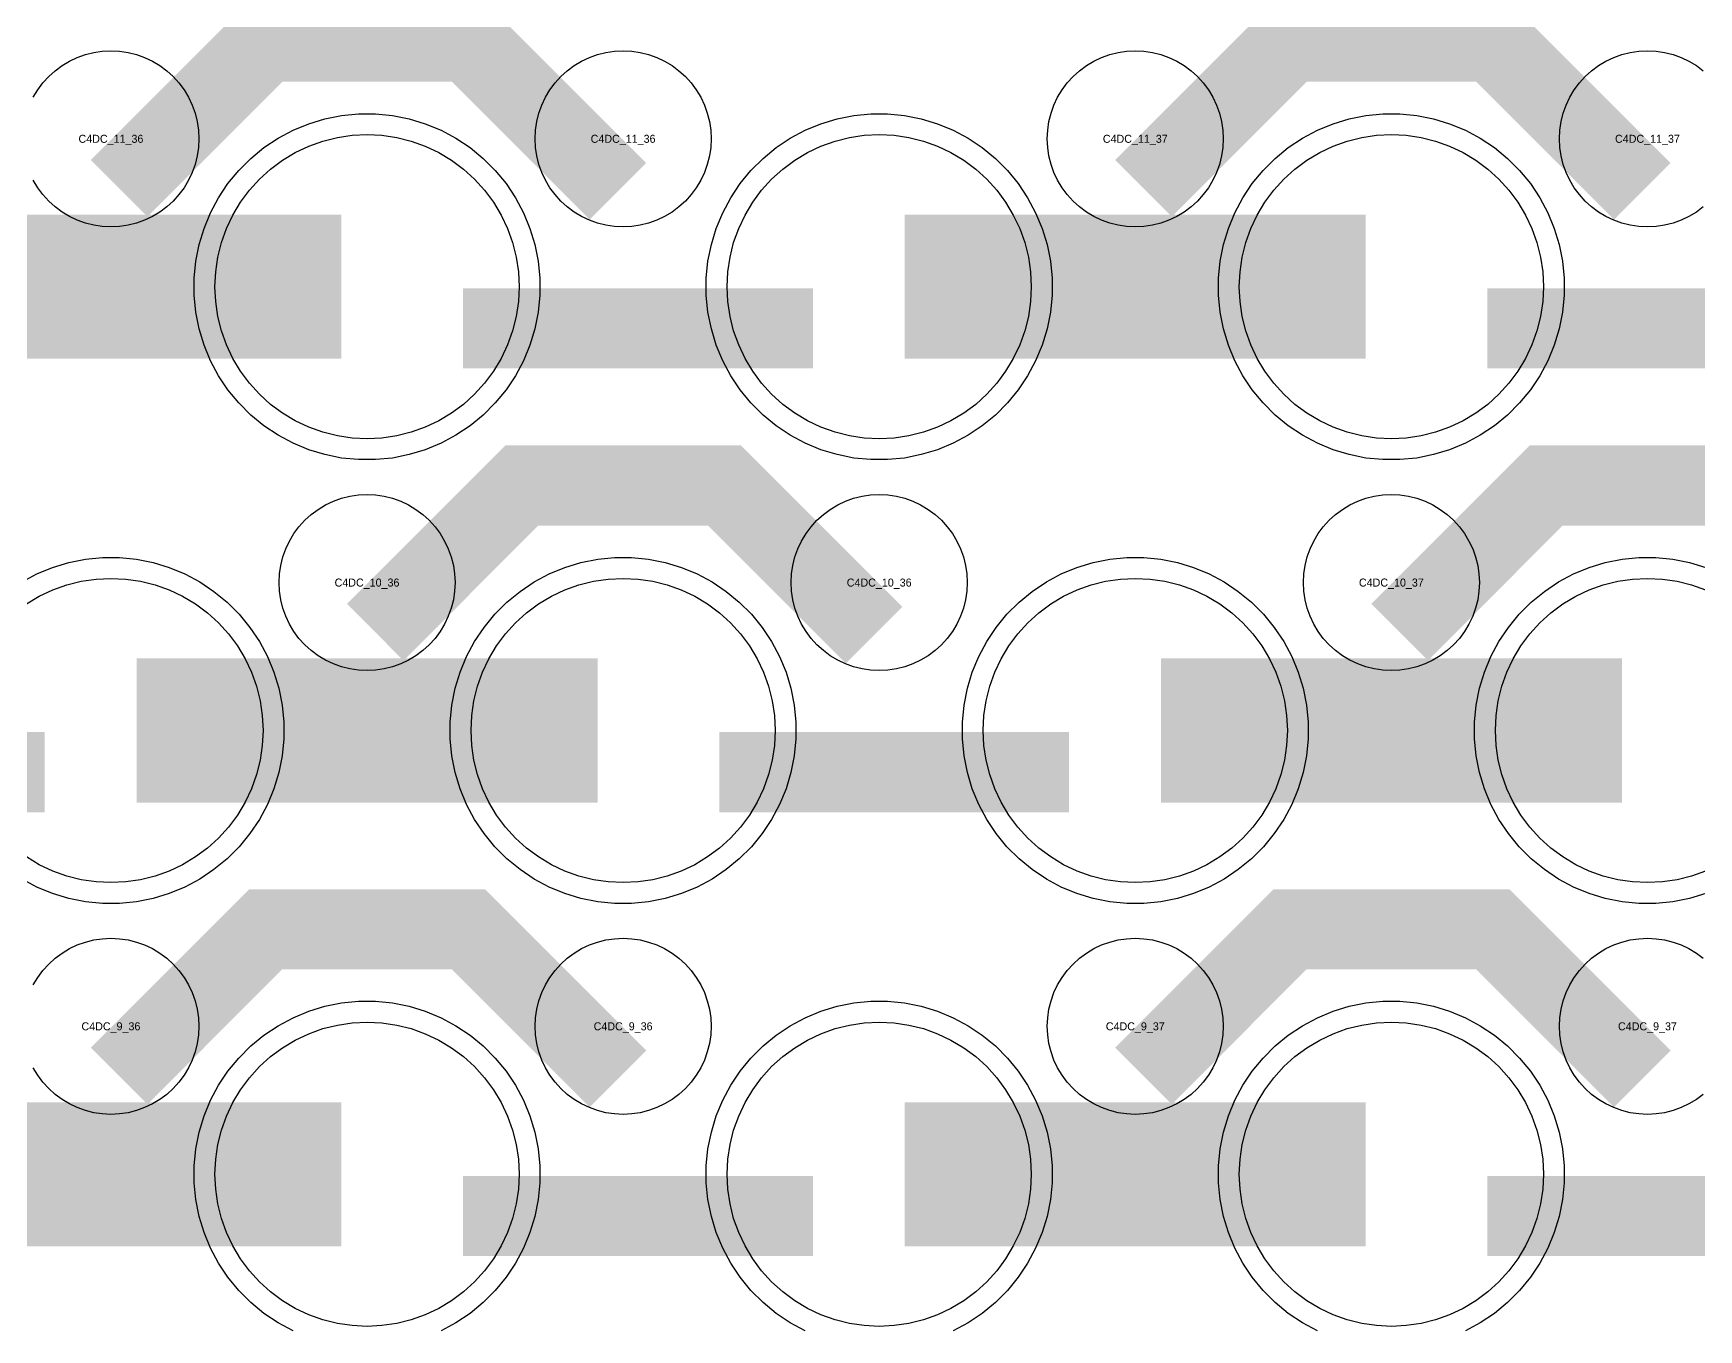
# Model space of a CAD drawing. Extents: x -11880 to 11880, y -14992 to 14992.
# Drawn here: x -504 to 16, y -13641 to -13236 of the extents above; entities that cross this region are included whole.
import ezdxf
from ezdxf.enums import TextEntityAlignment as Align

# ---------------------------------------------------------------- set-up
doc = ezdxf.new("R2010")
doc.units = 0
doc.header["$MEASUREMENT"] = 0
for name, color, linetype in [('GDS_775_DT_237', 138, 'CONTINUOUS'), ('RDL1_FS', 34, 'CONTINUOUS'), ('RDL_BS', 160, 'CONTINUOUS')]:
    doc.layers.add(name, color=color, linetype=linetype)

msp = doc.modelspace()

# ---------------------------------------------------------------- linework, layer by layer
at = {"layer": 'RDL1_FS'}
for points in [[(-400, -13362.869), (-404.657, -13362.64), (-409.268, -13361.956), (-413.791, -13360.824), (-418.181, -13359.252), (-422.395, -13357.26), (-426.395, -13354.862), (-430.14, -13352.084), (-433.594, -13348.954), (-436.724, -13345.5), (-439.502, -13341.755), (-441.9, -13337.755), (-443.892, -13333.541), (-445.464, -13329.151), (-446.596, -13324.628), (-447.28, -13320.017), (-447.509, -13315.36), (-447.28, -13310.703), (-446.596, -13306.092), (-445.464, -13301.569), (-443.892, -13297.179), (-441.9, -13292.965), (-439.502, -13288.965), (-436.724, -13285.22), (-433.594, -13281.766), (-430.14, -13278.636), (-426.395, -13275.858), (-422.395, -13273.46), (-418.181, -13271.468), (-413.791, -13269.896), (-409.268, -13268.764), (-404.657, -13268.08), (-400, -13267.851), (-395.343, -13268.08), (-390.732, -13268.764), (-386.209, -13269.896), (-381.819, -13271.468), (-377.605, -13273.46), (-373.605, -13275.858), (-369.86, -13278.636), (-366.406, -13281.766), (-363.276, -13285.22), (-360.498, -13288.965), (-358.1, -13292.965), (-356.108, -13297.179), (-354.536, -13301.569), (-353.404, -13306.092), (-352.72, -13310.703), (-352.491, -13315.36), (-352.72, -13320.017), (-353.404, -13324.628), (-354.536, -13329.151), (-356.108, -13333.541), (-358.1, -13337.755), (-360.498, -13341.755), (-363.276, -13345.5), (-366.406, -13348.954), (-369.86, -13352.084), (-373.605, -13354.862), (-377.605, -13357.26), (-381.819, -13359.252), (-386.209, -13360.824), (-390.732, -13361.956), (-395.343, -13362.64)], [(-240, -13362.869), (-244.657, -13362.64), (-249.268, -13361.956), (-253.791, -13360.824), (-258.181, -13359.252), (-262.395, -13357.26), (-266.395, -13354.862), (-270.14, -13352.084), (-273.594, -13348.954), (-276.724, -13345.5), (-279.502, -13341.755), (-281.9, -13337.755), (-283.892, -13333.541), (-285.464, -13329.151), (-286.596, -13324.628), (-287.28, -13320.017), (-287.509, -13315.36), (-287.28, -13310.703), (-286.596, -13306.092), (-285.464, -13301.569), (-283.892, -13297.179), (-281.9, -13292.965), (-279.502, -13288.965), (-276.724, -13285.22), (-273.594, -13281.766), (-270.14, -13278.636), (-266.395, -13275.858), (-262.395, -13273.46), (-258.181, -13271.468), (-253.791, -13269.896), (-249.268, -13268.764), (-244.657, -13268.08), (-240, -13267.851), (-235.343, -13268.08), (-230.732, -13268.764), (-226.209, -13269.896), (-221.819, -13271.468), (-217.605, -13273.46), (-213.605, -13275.858), (-209.86, -13278.636), (-206.406, -13281.766), (-203.276, -13285.22), (-200.498, -13288.965), (-198.1, -13292.965), (-196.108, -13297.179), (-194.536, -13301.569), (-193.404, -13306.092), (-192.72, -13310.703), (-192.491, -13315.36), (-192.72, -13320.017), (-193.404, -13324.628), (-194.536, -13329.151), (-196.108, -13333.541), (-198.1, -13337.755), (-200.498, -13341.755), (-203.276, -13345.5), (-206.406, -13348.954), (-209.86, -13352.084), (-213.605, -13354.862), (-217.605, -13357.26), (-221.819, -13359.252), (-226.209, -13360.824), (-230.732, -13361.956), (-235.343, -13362.64)], [(-80, -13362.869), (-84.657, -13362.64), (-89.268, -13361.956), (-93.791, -13360.824), (-98.181, -13359.252), (-102.395, -13357.26), (-106.395, -13354.862), (-110.14, -13352.084), (-113.594, -13348.954), (-116.724, -13345.5), (-119.502, -13341.755), (-121.9, -13337.755), (-123.892, -13333.541), (-125.464, -13329.151), (-126.596, -13324.628), (-127.28, -13320.017), (-127.509, -13315.36), (-127.28, -13310.703), (-126.596, -13306.092), (-125.464, -13301.569), (-123.892, -13297.179), (-121.9, -13292.965), (-119.502, -13288.965), (-116.724, -13285.22), (-113.594, -13281.766), (-110.14, -13278.636), (-106.395, -13275.858), (-102.395, -13273.46), (-98.181, -13271.468), (-93.791, -13269.896), (-89.268, -13268.764), (-84.657, -13268.08), (-80, -13267.851), (-75.343, -13268.08), (-70.732, -13268.764), (-66.209, -13269.896), (-61.819, -13271.468), (-57.605, -13273.46), (-53.605, -13275.858), (-49.86, -13278.636), (-46.406, -13281.766), (-43.276, -13285.22), (-40.498, -13288.965), (-38.1, -13292.965), (-36.108, -13297.179), (-34.536, -13301.569), (-33.404, -13306.092), (-32.72, -13310.703), (-32.491, -13315.36), (-32.72, -13320.017), (-33.404, -13324.628), (-34.536, -13329.151), (-36.108, -13333.541), (-38.1, -13337.755), (-40.498, -13341.755), (-43.276, -13345.5), (-46.406, -13348.954), (-49.86, -13352.084), (-53.605, -13354.862), (-57.605, -13357.26), (-61.819, -13359.252), (-66.209, -13360.824), (-70.732, -13361.956), (-75.343, -13362.64)], [(-320, -13501.434), (-324.657, -13501.205), (-329.268, -13500.521), (-333.791, -13499.389), (-338.181, -13497.817), (-342.395, -13495.825), (-346.395, -13493.427), (-350.14, -13490.649), (-353.594, -13487.519), (-356.724, -13484.065), (-359.502, -13480.32), (-361.9, -13476.32), (-363.892, -13472.106), (-365.464, -13467.716), (-366.596, -13463.193), (-367.28, -13458.582), (-367.509, -13453.925), (-367.28, -13449.268), (-366.596, -13444.657), (-365.464, -13440.134), (-363.892, -13435.744), (-361.9, -13431.53), (-359.502, -13427.53), (-356.724, -13423.785), (-353.594, -13420.331), (-350.14, -13417.201), (-346.395, -13414.423), (-342.395, -13412.025), (-338.181, -13410.033), (-333.791, -13408.461), (-329.268, -13407.329), (-324.657, -13406.645), (-320, -13406.416), (-315.343, -13406.645), (-310.732, -13407.329), (-306.209, -13408.461), (-301.819, -13410.033), (-297.605, -13412.025), (-293.605, -13414.423), (-289.86, -13417.201), (-286.406, -13420.331), (-283.276, -13423.785), (-280.498, -13427.53), (-278.1, -13431.53), (-276.108, -13435.744), (-274.536, -13440.134), (-273.404, -13444.657), (-272.72, -13449.268), (-272.491, -13453.925), (-272.72, -13458.582), (-273.404, -13463.193), (-274.536, -13467.716), (-276.108, -13472.106), (-278.1, -13476.32), (-280.498, -13480.32), (-283.276, -13484.065), (-286.406, -13487.519), (-289.86, -13490.649), (-293.605, -13493.427), (-297.605, -13495.825), (-301.819, -13497.817), (-306.209, -13499.389), (-310.732, -13500.521), (-315.343, -13501.205)], [(-160, -13501.434), (-164.657, -13501.205), (-169.268, -13500.521), (-173.791, -13499.389), (-178.181, -13497.817), (-182.395, -13495.825), (-186.395, -13493.427), (-190.14, -13490.649), (-193.594, -13487.519), (-196.724, -13484.065), (-199.502, -13480.32), (-201.9, -13476.32), (-203.892, -13472.106), (-205.464, -13467.716), (-206.596, -13463.193), (-207.28, -13458.582), (-207.509, -13453.925), (-207.28, -13449.268), (-206.596, -13444.657), (-205.464, -13440.134), (-203.892, -13435.744), (-201.9, -13431.53), (-199.502, -13427.53), (-196.724, -13423.785), (-193.594, -13420.331), (-190.14, -13417.201), (-186.395, -13414.423), (-182.395, -13412.025), (-178.181, -13410.033), (-173.791, -13408.461), (-169.268, -13407.329), (-164.657, -13406.645), (-160, -13406.416), (-155.343, -13406.645), (-150.732, -13407.329), (-146.209, -13408.461), (-141.819, -13410.033), (-137.605, -13412.025), (-133.605, -13414.423), (-129.86, -13417.201), (-126.406, -13420.331), (-123.276, -13423.785), (-120.498, -13427.53), (-118.1, -13431.53), (-116.108, -13435.744), (-114.536, -13440.134), (-113.404, -13444.657), (-112.72, -13449.268), (-112.491, -13453.925), (-112.72, -13458.582), (-113.404, -13463.193), (-114.536, -13467.716), (-116.108, -13472.106), (-118.1, -13476.32), (-120.498, -13480.32), (-123.276, -13484.065), (-126.406, -13487.519), (-129.86, -13490.649), (-133.605, -13493.427), (-137.605, -13495.825), (-141.819, -13497.817), (-146.209, -13499.389), (-150.732, -13500.521), (-155.343, -13501.205)]]:
    msp.add_lwpolyline(points, close=True, dxfattribs=at)
for points in [[(-551.998, -13315.36, 45, 45, 0), (-479.998, -13315.36, 45, 45, 0)], [(-479.998, -13315.36, 45, 45, 0), (-407.998, -13315.36, 45, 45, 0)], [(-231.998, -13315.36, 45, 45, 0), (-159.998, -13315.36, 45, 45, 0)], [(-159.998, -13315.36, 45, 45, 0), (-87.998, -13315.36, 45, 45, 0)], [(-471.998, -13453.925, 45, 45, 0), (-399.998, -13453.925, 45, 45, 0)], [(-399.998, -13453.925, 45, 45, 0), (-327.998, -13453.925, 45, 45, 0)], [(-151.998, -13453.925, 45, 45, 0), (-79.998, -13453.925, 45, 45, 0)], [(-79.998, -13453.925, 45, 45, 0), (-7.998, -13453.925, 45, 45, 0)]]:
    msp.add_lwpolyline(points, format="xyseb", dxfattribs=at)
for points in [[(-506.395, -13414.423), (-502.395, -13412.025), (-498.181, -13410.033), (-493.791, -13408.461), (-489.268, -13407.329), (-484.657, -13406.645), (-480, -13406.416), (-475.343, -13406.645), (-470.732, -13407.329), (-466.209, -13408.461), (-461.819, -13410.033), (-457.605, -13412.025), (-453.605, -13414.423), (-449.86, -13417.201), (-446.406, -13420.331), (-443.276, -13423.785), (-440.498, -13427.53), (-438.1, -13431.53), (-436.108, -13435.744), (-434.536, -13440.134), (-433.404, -13444.657), (-432.72, -13449.268), (-432.491, -13453.925), (-432.72, -13458.582), (-433.404, -13463.193), (-434.536, -13467.716), (-436.108, -13472.106), (-438.1, -13476.32), (-440.498, -13480.32), (-443.276, -13484.065), (-446.406, -13487.519), (-449.86, -13490.649), (-453.605, -13493.427), (-457.605, -13495.825), (-461.819, -13497.817), (-466.209, -13499.389), (-470.732, -13500.521), (-475.343, -13501.205), (-480, -13501.434), (-484.657, -13501.205), (-489.268, -13500.521), (-493.791, -13499.389), (-498.181, -13497.817), (-502.395, -13495.825), (-506.395, -13493.427)], [(18.181, -13497.817), (13.791, -13499.389), (9.268, -13500.521), (4.657, -13501.205), (0, -13501.434), (-4.657, -13501.205), (-9.268, -13500.521), (-13.791, -13499.389), (-18.181, -13497.817), (-22.395, -13495.825), (-26.395, -13493.427), (-30.14, -13490.649), (-33.594, -13487.519), (-36.724, -13484.065), (-39.502, -13480.32), (-41.9, -13476.32), (-43.892, -13472.106), (-45.464, -13467.716), (-46.596, -13463.193), (-47.28, -13458.582), (-47.509, -13453.925), (-47.28, -13449.268), (-46.596, -13444.657), (-45.464, -13440.134), (-43.892, -13435.744), (-41.9, -13431.53), (-39.502, -13427.53), (-36.724, -13423.785), (-33.594, -13420.331), (-30.14, -13417.201), (-26.395, -13414.423), (-22.395, -13412.025), (-18.181, -13410.033), (-13.791, -13408.461), (-9.268, -13407.329), (-4.657, -13406.645), (0, -13406.416), (4.657, -13406.645), (9.268, -13407.329), (13.791, -13408.461), (18.181, -13410.033)]]:
    msp.add_lwpolyline(points, dxfattribs=at)
at = {"layer": 'RDL1_FS', "color": 241, "true_color": 0xf7abae}
for points in [[(-400, -13639.994), (-404.657, -13639.765), (-409.268, -13639.081), (-413.791, -13637.949), (-418.181, -13636.377), (-422.395, -13634.385), (-426.395, -13631.987), (-430.14, -13629.209), (-433.594, -13626.079), (-436.724, -13622.625), (-439.502, -13618.88), (-441.9, -13614.88), (-443.892, -13610.666), (-445.464, -13606.276), (-446.596, -13601.753), (-447.28, -13597.142), (-447.509, -13592.485), (-447.28, -13587.828), (-446.596, -13583.217), (-445.464, -13578.694), (-443.892, -13574.304), (-441.9, -13570.09), (-439.502, -13566.09), (-436.724, -13562.345), (-433.594, -13558.891), (-430.14, -13555.761), (-426.395, -13552.983), (-422.395, -13550.585), (-418.181, -13548.593), (-413.791, -13547.021), (-409.268, -13545.889), (-404.657, -13545.205), (-400, -13544.976), (-395.343, -13545.205), (-390.732, -13545.889), (-386.209, -13547.021), (-381.819, -13548.593), (-377.605, -13550.585), (-373.605, -13552.983), (-369.86, -13555.761), (-366.406, -13558.891), (-363.276, -13562.345), (-360.498, -13566.09), (-358.1, -13570.09), (-356.108, -13574.304), (-354.536, -13578.694), (-353.404, -13583.217), (-352.72, -13587.828), (-352.491, -13592.485), (-352.72, -13597.142), (-353.404, -13601.753), (-354.536, -13606.276), (-356.108, -13610.666), (-358.1, -13614.88), (-360.498, -13618.88), (-363.276, -13622.625), (-366.406, -13626.079), (-369.86, -13629.209), (-373.605, -13631.987), (-377.605, -13634.385), (-381.819, -13636.377), (-386.209, -13637.949), (-390.732, -13639.081), (-395.343, -13639.765)], [(-240, -13639.994), (-244.657, -13639.765), (-249.268, -13639.081), (-253.791, -13637.949), (-258.181, -13636.377), (-262.395, -13634.385), (-266.395, -13631.987), (-270.14, -13629.209), (-273.594, -13626.079), (-276.724, -13622.625), (-279.502, -13618.88), (-281.9, -13614.88), (-283.892, -13610.666), (-285.464, -13606.276), (-286.596, -13601.753), (-287.28, -13597.142), (-287.509, -13592.485), (-287.28, -13587.828), (-286.596, -13583.217), (-285.464, -13578.694), (-283.892, -13574.304), (-281.9, -13570.09), (-279.502, -13566.09), (-276.724, -13562.345), (-273.594, -13558.891), (-270.14, -13555.761), (-266.395, -13552.983), (-262.395, -13550.585), (-258.181, -13548.593), (-253.791, -13547.021), (-249.268, -13545.889), (-244.657, -13545.205), (-240, -13544.976), (-235.343, -13545.205), (-230.732, -13545.889), (-226.209, -13547.021), (-221.819, -13548.593), (-217.605, -13550.585), (-213.605, -13552.983), (-209.86, -13555.761), (-206.406, -13558.891), (-203.276, -13562.345), (-200.498, -13566.09), (-198.1, -13570.09), (-196.108, -13574.304), (-194.536, -13578.694), (-193.404, -13583.217), (-192.72, -13587.828), (-192.491, -13592.485), (-192.72, -13597.142), (-193.404, -13601.753), (-194.536, -13606.276), (-196.108, -13610.666), (-198.1, -13614.88), (-200.498, -13618.88), (-203.276, -13622.625), (-206.406, -13626.079), (-209.86, -13629.209), (-213.605, -13631.987), (-217.605, -13634.385), (-221.819, -13636.377), (-226.209, -13637.949), (-230.732, -13639.081), (-235.343, -13639.765)], [(-80, -13639.994), (-84.657, -13639.765), (-89.268, -13639.081), (-93.791, -13637.949), (-98.181, -13636.377), (-102.395, -13634.385), (-106.395, -13631.987), (-110.14, -13629.209), (-113.594, -13626.079), (-116.724, -13622.625), (-119.502, -13618.88), (-121.9, -13614.88), (-123.892, -13610.666), (-125.464, -13606.276), (-126.596, -13601.753), (-127.28, -13597.142), (-127.509, -13592.485), (-127.28, -13587.828), (-126.596, -13583.217), (-125.464, -13578.694), (-123.892, -13574.304), (-121.9, -13570.09), (-119.502, -13566.09), (-116.724, -13562.345), (-113.594, -13558.891), (-110.14, -13555.761), (-106.395, -13552.983), (-102.395, -13550.585), (-98.181, -13548.593), (-93.791, -13547.021), (-89.268, -13545.889), (-84.657, -13545.205), (-80, -13544.976), (-75.343, -13545.205), (-70.732, -13545.889), (-66.209, -13547.021), (-61.819, -13548.593), (-57.605, -13550.585), (-53.605, -13552.983), (-49.86, -13555.761), (-46.406, -13558.891), (-43.276, -13562.345), (-40.498, -13566.09), (-38.1, -13570.09), (-36.108, -13574.304), (-34.536, -13578.694), (-33.404, -13583.217), (-32.72, -13587.828), (-32.491, -13592.485), (-32.72, -13597.142), (-33.404, -13601.753), (-34.536, -13606.276), (-36.108, -13610.666), (-38.1, -13614.88), (-40.498, -13618.88), (-43.276, -13622.625), (-46.406, -13626.079), (-49.86, -13629.209), (-53.605, -13631.987), (-57.605, -13634.385), (-61.819, -13636.377), (-66.209, -13637.949), (-70.732, -13639.081), (-75.343, -13639.765)]]:
    msp.add_lwpolyline(points, close=True, dxfattribs=at)
for points in [[(-551.998, -13592.485, 45, 45, 0), (-479.998, -13592.485, 45, 45, 0)], [(-479.998, -13592.485, 45, 45, 0), (-407.998, -13592.485, 45, 45, 0)], [(-231.998, -13592.485, 45, 45, 0), (-159.998, -13592.485, 45, 45, 0)], [(-159.998, -13592.485, 45, 45, 0), (-87.998, -13592.485, 45, 45, 0)]]:
    msp.add_lwpolyline(points, format="xyseb", dxfattribs=at)
at = {"layer": 'RDL_BS'}
for points in [[(-477.438, -13284.674, 25, 25, 0), (-431.623, -13238.859, 25, 25, 0), (-398.07, -13238.859, 25, 25, 0)], [(-321.599, -13285.573, 25, 25, 0), (-368.313, -13238.859, 25, 25, 0), (-398.071, -13238.859, 25, 25, 0)], [(-157.438, -13284.674, 25, 25, 0), (-111.623, -13238.859, 25, 25, 0), (-78.07, -13238.859, 25, 25, 0)], [(-1.599, -13285.573, 25, 25, 0), (-48.313, -13238.859, 25, 25, 0), (-78.071, -13238.859, 25, 25, 0)], [(-369.984, -13328.373, 25, 25, 0), (-260.719, -13328.373, 25, 25, 0)], [(-49.984, -13328.373, 25, 25, 0), (59.281, -13328.373, 25, 25, 0)], [(-397.438, -13423.239, 25, 25, 0), (-351.623, -13377.424, 25, 25, 0), (-318.07, -13377.424, 25, 25, 0)], [(-241.599, -13424.138, 25, 25, 0), (-288.313, -13377.424, 25, 25, 0), (-318.071, -13377.424, 25, 25, 0)], [(-77.438, -13423.239, 25, 25, 0), (-31.623, -13377.424, 25, 25, 0), (1.93, -13377.424, 25, 25, 0)], [(78.401, -13424.138, 25, 25, 0), (31.687, -13377.424, 25, 25, 0), (1.929, -13377.424, 25, 25, 0)], [(-609.984, -13466.938, 25, 25, 0), (-500.719, -13466.938, 25, 25, 0)], [(-289.984, -13466.938, 25, 25, 0), (-180.719, -13466.938, 25, 25, 0)], [(-477.438, -13561.799, 25, 25, 0), (-431.623, -13515.984, 25, 25, 0), (-398.07, -13515.984, 25, 25, 0)], [(-321.599, -13562.698, 25, 25, 0), (-368.313, -13515.984, 25, 25, 0), (-398.071, -13515.984, 25, 25, 0)], [(-157.438, -13561.799, 25, 25, 0), (-111.623, -13515.984, 25, 25, 0), (-78.07, -13515.984, 25, 25, 0)], [(-1.599, -13562.698, 25, 25, 0), (-48.313, -13515.984, 25, 25, 0), (-78.071, -13515.984, 25, 25, 0)]]:
    msp.add_lwpolyline(points, format="xyseb", dxfattribs=at)
for points in [[(-504.25, -13256.216), (-502.857, -13253.892), (-501.254, -13251.729), (-499.442, -13249.73), (-497.443, -13247.918), (-495.28, -13246.315), (-492.956, -13244.922), (-490.519, -13243.77), (-487.984, -13242.863), (-485.365, -13242.206), (-482.693, -13241.81), (-480, -13241.678), (-477.307, -13241.81), (-474.635, -13242.206), (-472.016, -13242.863), (-469.481, -13243.77), (-467.044, -13244.922), (-464.72, -13246.315), (-462.557, -13247.918), (-460.558, -13249.73), (-458.746, -13251.729), (-457.143, -13253.892), (-455.75, -13256.216), (-454.598, -13258.653), (-453.691, -13261.188), (-453.034, -13263.807), (-452.638, -13266.479), (-452.506, -13269.172), (-452.638, -13271.865), (-453.034, -13274.537), (-453.691, -13277.156), (-454.598, -13279.691), (-455.75, -13282.128), (-457.143, -13284.452), (-458.746, -13286.615), (-460.558, -13288.614), (-462.557, -13290.426), (-464.72, -13292.029), (-467.044, -13293.422), (-469.481, -13294.574), (-472.016, -13295.481), (-474.635, -13296.138), (-477.307, -13296.534), (-480, -13296.666), (-482.693, -13296.534), (-485.365, -13296.138), (-487.984, -13295.481), (-490.519, -13294.574), (-492.956, -13293.422), (-495.28, -13292.029), (-497.443, -13290.426), (-499.442, -13288.614), (-501.254, -13286.615), (-502.857, -13284.452), (-504.25, -13282.128)], [(17.443, -13290.426), (15.28, -13292.029), (12.956, -13293.422), (10.519, -13294.574), (7.984, -13295.481), (5.365, -13296.138), (2.693, -13296.534), (0, -13296.666), (-2.693, -13296.534), (-5.365, -13296.138), (-7.984, -13295.481), (-10.519, -13294.574), (-12.956, -13293.422), (-15.28, -13292.029), (-17.443, -13290.426), (-19.442, -13288.614), (-21.254, -13286.615), (-22.857, -13284.452), (-24.25, -13282.128), (-25.402, -13279.691), (-26.309, -13277.156), (-26.966, -13274.537), (-27.362, -13271.865), (-27.494, -13269.172), (-27.362, -13266.479), (-26.966, -13263.807), (-26.309, -13261.188), (-25.402, -13258.653), (-24.25, -13256.216), (-22.857, -13253.892), (-21.254, -13251.729), (-19.442, -13249.73), (-17.443, -13247.918), (-15.28, -13246.315), (-12.956, -13244.922), (-10.519, -13243.77), (-7.984, -13242.863), (-5.365, -13242.206), (-2.693, -13241.81), (0, -13241.678), (2.693, -13241.81), (5.365, -13242.206), (7.984, -13242.863), (10.519, -13243.77), (12.956, -13244.922), (15.28, -13246.315), (17.443, -13247.918)], [(-507.777, -13407.542), (-503.115, -13405.05), (-498.205, -13403.019), (-493.165, -13401.488), (-487.938, -13400.442), (-482.644, -13399.925), (-477.356, -13399.925), (-472.062, -13400.442), (-466.835, -13401.488), (-461.795, -13403.019), (-456.885, -13405.05), (-452.223, -13407.542), (-447.809, -13410.489), (-443.708, -13413.851), (-439.926, -13417.633), (-436.564, -13421.734), (-433.617, -13426.148), (-431.125, -13430.81), (-429.094, -13435.72), (-427.563, -13440.76), (-426.517, -13445.987), (-426, -13451.281), (-426, -13456.569), (-426.517, -13461.863), (-427.563, -13467.09), (-429.094, -13472.13), (-431.125, -13477.04), (-433.617, -13481.702), (-436.564, -13486.116), (-439.926, -13490.217), (-443.708, -13493.999), (-447.809, -13497.361), (-452.223, -13500.308), (-456.885, -13502.8), (-461.795, -13504.831), (-466.835, -13506.362), (-472.062, -13507.408), (-477.356, -13507.925), (-482.644, -13507.925), (-487.938, -13507.408), (-493.165, -13506.362), (-498.205, -13504.831), (-503.115, -13502.8), (-507.777, -13500.308)], [(18.205, -13504.831), (13.165, -13506.362), (7.938, -13507.408), (2.644, -13507.925), (-2.644, -13507.925), (-7.938, -13507.408), (-13.165, -13506.362), (-18.205, -13504.831), (-23.115, -13502.8), (-27.777, -13500.308), (-32.191, -13497.361), (-36.292, -13493.999), (-40.074, -13490.217), (-43.436, -13486.116), (-46.383, -13481.702), (-48.875, -13477.04), (-50.906, -13472.13), (-52.437, -13467.09), (-53.483, -13461.863), (-54, -13456.569), (-54, -13451.281), (-53.483, -13445.987), (-52.437, -13440.76), (-50.906, -13435.72), (-48.875, -13430.81), (-46.383, -13426.148), (-43.436, -13421.734), (-40.074, -13417.633), (-36.292, -13413.851), (-32.191, -13410.489), (-27.777, -13407.542), (-23.115, -13405.05), (-18.205, -13403.019), (-13.165, -13401.488), (-7.938, -13400.442), (-2.644, -13399.925), (2.644, -13399.925), (7.938, -13400.442), (13.165, -13401.488), (18.205, -13403.019)], [(-504.25, -13533.341), (-502.857, -13531.017), (-501.254, -13528.854), (-499.442, -13526.855), (-497.443, -13525.043), (-495.28, -13523.44), (-492.956, -13522.047), (-490.519, -13520.895), (-487.984, -13519.988), (-485.365, -13519.331), (-482.693, -13518.935), (-480, -13518.803), (-477.307, -13518.935), (-474.635, -13519.331), (-472.016, -13519.988), (-469.481, -13520.895), (-467.044, -13522.047), (-464.72, -13523.44), (-462.557, -13525.043), (-460.558, -13526.855), (-458.746, -13528.854), (-457.143, -13531.017), (-455.75, -13533.341), (-454.598, -13535.778), (-453.691, -13538.313), (-453.034, -13540.932), (-452.638, -13543.604), (-452.506, -13546.297), (-452.638, -13548.99), (-453.034, -13551.662), (-453.691, -13554.281), (-454.598, -13556.816), (-455.75, -13559.253), (-457.143, -13561.577), (-458.746, -13563.74), (-460.558, -13565.739), (-462.557, -13567.551), (-464.72, -13569.154), (-467.044, -13570.547), (-469.481, -13571.699), (-472.016, -13572.606), (-474.635, -13573.263), (-477.307, -13573.659), (-480, -13573.791), (-482.693, -13573.659), (-485.365, -13573.263), (-487.984, -13572.606), (-490.519, -13571.699), (-492.956, -13570.547), (-495.28, -13569.154), (-497.443, -13567.551), (-499.442, -13565.739), (-501.254, -13563.74), (-502.857, -13561.577), (-504.25, -13559.253)], [(17.443, -13567.551), (15.28, -13569.154), (12.956, -13570.547), (10.519, -13571.699), (7.984, -13572.606), (5.365, -13573.263), (2.693, -13573.659), (0, -13573.791), (-2.693, -13573.659), (-5.365, -13573.263), (-7.984, -13572.606), (-10.519, -13571.699), (-12.956, -13570.547), (-15.28, -13569.154), (-17.443, -13567.551), (-19.442, -13565.739), (-21.254, -13563.74), (-22.857, -13561.577), (-24.25, -13559.253), (-25.402, -13556.816), (-26.309, -13554.281), (-26.966, -13551.662), (-27.362, -13548.99), (-27.494, -13546.297), (-27.362, -13543.604), (-26.966, -13540.932), (-26.309, -13538.313), (-25.402, -13535.778), (-24.25, -13533.341), (-22.857, -13531.017), (-21.254, -13528.854), (-19.442, -13526.855), (-17.443, -13525.043), (-15.28, -13523.44), (-12.956, -13522.047), (-10.519, -13520.895), (-7.984, -13519.988), (-5.365, -13519.331), (-2.693, -13518.935), (0, -13518.803), (2.693, -13518.935), (5.365, -13519.331), (7.984, -13519.988), (10.519, -13520.895), (12.956, -13522.047), (15.28, -13523.44), (17.443, -13525.043)]]:
    msp.add_lwpolyline(points, dxfattribs=at)
for points in [[(-320, -13296.666), (-322.693, -13296.534), (-325.365, -13296.138), (-327.984, -13295.481), (-330.519, -13294.574), (-332.956, -13293.422), (-335.28, -13292.029), (-337.443, -13290.426), (-339.442, -13288.614), (-341.254, -13286.615), (-342.857, -13284.452), (-344.25, -13282.128), (-345.402, -13279.691), (-346.309, -13277.156), (-346.966, -13274.537), (-347.362, -13271.865), (-347.494, -13269.172), (-347.362, -13266.479), (-346.966, -13263.807), (-346.309, -13261.188), (-345.402, -13258.653), (-344.25, -13256.216), (-342.857, -13253.892), (-341.254, -13251.729), (-339.442, -13249.73), (-337.443, -13247.918), (-335.28, -13246.315), (-332.956, -13244.922), (-330.519, -13243.77), (-327.984, -13242.863), (-325.365, -13242.206), (-322.693, -13241.81), (-320, -13241.678), (-317.307, -13241.81), (-314.635, -13242.206), (-312.016, -13242.863), (-309.481, -13243.77), (-307.044, -13244.922), (-304.72, -13246.315), (-302.557, -13247.918), (-300.558, -13249.73), (-298.746, -13251.729), (-297.143, -13253.892), (-295.75, -13256.216), (-294.598, -13258.653), (-293.691, -13261.188), (-293.034, -13263.807), (-292.638, -13266.479), (-292.506, -13269.172), (-292.638, -13271.865), (-293.034, -13274.537), (-293.691, -13277.156), (-294.598, -13279.691), (-295.75, -13282.128), (-297.143, -13284.452), (-298.746, -13286.615), (-300.558, -13288.614), (-302.557, -13290.426), (-304.72, -13292.029), (-307.044, -13293.422), (-309.481, -13294.574), (-312.016, -13295.481), (-314.635, -13296.138), (-317.307, -13296.534)], [(-160, -13296.666), (-162.693, -13296.534), (-165.365, -13296.138), (-167.984, -13295.481), (-170.519, -13294.574), (-172.956, -13293.422), (-175.28, -13292.029), (-177.443, -13290.426), (-179.442, -13288.614), (-181.254, -13286.615), (-182.857, -13284.452), (-184.25, -13282.128), (-185.402, -13279.691), (-186.309, -13277.156), (-186.966, -13274.537), (-187.362, -13271.865), (-187.494, -13269.172), (-187.362, -13266.479), (-186.966, -13263.807), (-186.309, -13261.188), (-185.402, -13258.653), (-184.25, -13256.216), (-182.857, -13253.892), (-181.254, -13251.729), (-179.442, -13249.73), (-177.443, -13247.918), (-175.28, -13246.315), (-172.956, -13244.922), (-170.519, -13243.77), (-167.984, -13242.863), (-165.365, -13242.206), (-162.693, -13241.81), (-160, -13241.678), (-157.307, -13241.81), (-154.635, -13242.206), (-152.016, -13242.863), (-149.481, -13243.77), (-147.044, -13244.922), (-144.72, -13246.315), (-142.557, -13247.918), (-140.558, -13249.73), (-138.746, -13251.729), (-137.143, -13253.892), (-135.75, -13256.216), (-134.598, -13258.653), (-133.691, -13261.188), (-133.034, -13263.807), (-132.638, -13266.479), (-132.506, -13269.172), (-132.638, -13271.865), (-133.034, -13274.537), (-133.691, -13277.156), (-134.598, -13279.691), (-135.75, -13282.128), (-137.143, -13284.452), (-138.746, -13286.615), (-140.558, -13288.614), (-142.557, -13290.426), (-144.72, -13292.029), (-147.044, -13293.422), (-149.481, -13294.574), (-152.016, -13295.481), (-154.635, -13296.138), (-157.307, -13296.534)], [(-402.644, -13369.36), (-407.938, -13368.843), (-413.165, -13367.797), (-418.205, -13366.266), (-423.115, -13364.235), (-427.777, -13361.743), (-432.191, -13358.796), (-436.292, -13355.434), (-440.074, -13351.652), (-443.436, -13347.551), (-446.383, -13343.137), (-448.875, -13338.475), (-450.906, -13333.565), (-452.437, -13328.525), (-453.483, -13323.298), (-454, -13318.004), (-454, -13312.716), (-453.483, -13307.422), (-452.437, -13302.195), (-450.906, -13297.155), (-448.875, -13292.245), (-446.383, -13287.583), (-443.436, -13283.169), (-440.074, -13279.068), (-436.292, -13275.286), (-432.191, -13271.924), (-427.777, -13268.977), (-423.115, -13266.485), (-418.205, -13264.454), (-413.165, -13262.923), (-407.938, -13261.877), (-402.644, -13261.36), (-397.356, -13261.36), (-392.062, -13261.877), (-386.835, -13262.923), (-381.795, -13264.454), (-376.885, -13266.485), (-372.223, -13268.977), (-367.809, -13271.924), (-363.708, -13275.286), (-359.926, -13279.068), (-356.564, -13283.169), (-353.617, -13287.583), (-351.125, -13292.245), (-349.094, -13297.155), (-347.563, -13302.195), (-346.517, -13307.422), (-346, -13312.716), (-346, -13318.004), (-346.517, -13323.298), (-347.563, -13328.525), (-349.094, -13333.565), (-351.125, -13338.475), (-353.617, -13343.137), (-356.564, -13347.551), (-359.926, -13351.652), (-363.708, -13355.434), (-367.809, -13358.796), (-372.223, -13361.743), (-376.885, -13364.235), (-381.795, -13366.266), (-386.835, -13367.797), (-392.062, -13368.843), (-397.356, -13369.36)], [(-242.644, -13369.36), (-247.938, -13368.843), (-253.165, -13367.797), (-258.205, -13366.266), (-263.115, -13364.235), (-267.777, -13361.743), (-272.191, -13358.796), (-276.292, -13355.434), (-280.074, -13351.652), (-283.436, -13347.551), (-286.383, -13343.137), (-288.875, -13338.475), (-290.906, -13333.565), (-292.437, -13328.525), (-293.483, -13323.298), (-294, -13318.004), (-294, -13312.716), (-293.483, -13307.422), (-292.437, -13302.195), (-290.906, -13297.155), (-288.875, -13292.245), (-286.383, -13287.583), (-283.436, -13283.169), (-280.074, -13279.068), (-276.292, -13275.286), (-272.191, -13271.924), (-267.777, -13268.977), (-263.115, -13266.485), (-258.205, -13264.454), (-253.165, -13262.923), (-247.938, -13261.877), (-242.644, -13261.36), (-237.356, -13261.36), (-232.062, -13261.877), (-226.835, -13262.923), (-221.795, -13264.454), (-216.885, -13266.485), (-212.223, -13268.977), (-207.809, -13271.924), (-203.708, -13275.286), (-199.926, -13279.068), (-196.564, -13283.169), (-193.617, -13287.583), (-191.125, -13292.245), (-189.094, -13297.155), (-187.563, -13302.195), (-186.517, -13307.422), (-186, -13312.716), (-186, -13318.004), (-186.517, -13323.298), (-187.563, -13328.525), (-189.094, -13333.565), (-191.125, -13338.475), (-193.617, -13343.137), (-196.564, -13347.551), (-199.926, -13351.652), (-203.708, -13355.434), (-207.809, -13358.796), (-212.223, -13361.743), (-216.885, -13364.235), (-221.795, -13366.266), (-226.835, -13367.797), (-232.062, -13368.843), (-237.356, -13369.36)], [(-82.644, -13369.36), (-87.938, -13368.843), (-93.165, -13367.797), (-98.205, -13366.266), (-103.115, -13364.235), (-107.777, -13361.743), (-112.191, -13358.796), (-116.292, -13355.434), (-120.074, -13351.652), (-123.436, -13347.551), (-126.383, -13343.137), (-128.875, -13338.475), (-130.906, -13333.565), (-132.437, -13328.525), (-133.483, -13323.298), (-134, -13318.004), (-134, -13312.716), (-133.483, -13307.422), (-132.437, -13302.195), (-130.906, -13297.155), (-128.875, -13292.245), (-126.383, -13287.583), (-123.436, -13283.169), (-120.074, -13279.068), (-116.292, -13275.286), (-112.191, -13271.924), (-107.777, -13268.977), (-103.115, -13266.485), (-98.205, -13264.454), (-93.165, -13262.923), (-87.938, -13261.877), (-82.644, -13261.36), (-77.356, -13261.36), (-72.062, -13261.877), (-66.835, -13262.923), (-61.795, -13264.454), (-56.885, -13266.485), (-52.223, -13268.977), (-47.809, -13271.924), (-43.708, -13275.286), (-39.926, -13279.068), (-36.564, -13283.169), (-33.617, -13287.583), (-31.125, -13292.245), (-29.094, -13297.155), (-27.563, -13302.195), (-26.517, -13307.422), (-26, -13312.716), (-26, -13318.004), (-26.517, -13323.298), (-27.563, -13328.525), (-29.094, -13333.565), (-31.125, -13338.475), (-33.617, -13343.137), (-36.564, -13347.551), (-39.926, -13351.652), (-43.708, -13355.434), (-47.809, -13358.796), (-52.223, -13361.743), (-56.885, -13364.235), (-61.795, -13366.266), (-66.835, -13367.797), (-72.062, -13368.843), (-77.356, -13369.36)], [(-400, -13435.231), (-402.693, -13435.099), (-405.365, -13434.703), (-407.984, -13434.046), (-410.519, -13433.139), (-412.956, -13431.987), (-415.28, -13430.594), (-417.443, -13428.991), (-419.442, -13427.179), (-421.254, -13425.18), (-422.857, -13423.017), (-424.25, -13420.693), (-425.402, -13418.256), (-426.309, -13415.721), (-426.966, -13413.102), (-427.362, -13410.43), (-427.494, -13407.737), (-427.362, -13405.044), (-426.966, -13402.372), (-426.309, -13399.753), (-425.402, -13397.218), (-424.25, -13394.781), (-422.857, -13392.457), (-421.254, -13390.294), (-419.442, -13388.295), (-417.443, -13386.483), (-415.28, -13384.88), (-412.956, -13383.487), (-410.519, -13382.335), (-407.984, -13381.428), (-405.365, -13380.771), (-402.693, -13380.375), (-400, -13380.243), (-397.307, -13380.375), (-394.635, -13380.771), (-392.016, -13381.428), (-389.481, -13382.335), (-387.044, -13383.487), (-384.72, -13384.88), (-382.557, -13386.483), (-380.558, -13388.295), (-378.746, -13390.294), (-377.143, -13392.457), (-375.75, -13394.781), (-374.598, -13397.218), (-373.691, -13399.753), (-373.034, -13402.372), (-372.638, -13405.044), (-372.506, -13407.737), (-372.638, -13410.43), (-373.034, -13413.102), (-373.691, -13415.721), (-374.598, -13418.256), (-375.75, -13420.693), (-377.143, -13423.017), (-378.746, -13425.18), (-380.558, -13427.179), (-382.557, -13428.991), (-384.72, -13430.594), (-387.044, -13431.987), (-389.481, -13433.139), (-392.016, -13434.046), (-394.635, -13434.703), (-397.307, -13435.099)], [(-240, -13435.231), (-242.693, -13435.099), (-245.365, -13434.703), (-247.984, -13434.046), (-250.519, -13433.139), (-252.956, -13431.987), (-255.28, -13430.594), (-257.443, -13428.991), (-259.442, -13427.179), (-261.254, -13425.18), (-262.857, -13423.017), (-264.25, -13420.693), (-265.402, -13418.256), (-266.309, -13415.721), (-266.966, -13413.102), (-267.362, -13410.43), (-267.494, -13407.737), (-267.362, -13405.044), (-266.966, -13402.372), (-266.309, -13399.753), (-265.402, -13397.218), (-264.25, -13394.781), (-262.857, -13392.457), (-261.254, -13390.294), (-259.442, -13388.295), (-257.443, -13386.483), (-255.28, -13384.88), (-252.956, -13383.487), (-250.519, -13382.335), (-247.984, -13381.428), (-245.365, -13380.771), (-242.693, -13380.375), (-240, -13380.243), (-237.307, -13380.375), (-234.635, -13380.771), (-232.016, -13381.428), (-229.481, -13382.335), (-227.044, -13383.487), (-224.72, -13384.88), (-222.557, -13386.483), (-220.558, -13388.295), (-218.746, -13390.294), (-217.143, -13392.457), (-215.75, -13394.781), (-214.598, -13397.218), (-213.691, -13399.753), (-213.034, -13402.372), (-212.638, -13405.044), (-212.506, -13407.737), (-212.638, -13410.43), (-213.034, -13413.102), (-213.691, -13415.721), (-214.598, -13418.256), (-215.75, -13420.693), (-217.143, -13423.017), (-218.746, -13425.18), (-220.558, -13427.179), (-222.557, -13428.991), (-224.72, -13430.594), (-227.044, -13431.987), (-229.481, -13433.139), (-232.016, -13434.046), (-234.635, -13434.703), (-237.307, -13435.099)], [(-80, -13435.231), (-82.693, -13435.099), (-85.365, -13434.703), (-87.984, -13434.046), (-90.519, -13433.139), (-92.956, -13431.987), (-95.28, -13430.594), (-97.443, -13428.991), (-99.442, -13427.179), (-101.254, -13425.18), (-102.857, -13423.017), (-104.25, -13420.693), (-105.402, -13418.256), (-106.309, -13415.721), (-106.966, -13413.102), (-107.362, -13410.43), (-107.494, -13407.737), (-107.362, -13405.044), (-106.966, -13402.372), (-106.309, -13399.753), (-105.402, -13397.218), (-104.25, -13394.781), (-102.857, -13392.457), (-101.254, -13390.294), (-99.442, -13388.295), (-97.443, -13386.483), (-95.28, -13384.88), (-92.956, -13383.487), (-90.519, -13382.335), (-87.984, -13381.428), (-85.365, -13380.771), (-82.693, -13380.375), (-80, -13380.243), (-77.307, -13380.375), (-74.635, -13380.771), (-72.016, -13381.428), (-69.481, -13382.335), (-67.044, -13383.487), (-64.72, -13384.88), (-62.557, -13386.483), (-60.558, -13388.295), (-58.746, -13390.294), (-57.143, -13392.457), (-55.75, -13394.781), (-54.598, -13397.218), (-53.691, -13399.753), (-53.034, -13402.372), (-52.638, -13405.044), (-52.506, -13407.737), (-52.638, -13410.43), (-53.034, -13413.102), (-53.691, -13415.721), (-54.598, -13418.256), (-55.75, -13420.693), (-57.143, -13423.017), (-58.746, -13425.18), (-60.558, -13427.179), (-62.557, -13428.991), (-64.72, -13430.594), (-67.044, -13431.987), (-69.481, -13433.139), (-72.016, -13434.046), (-74.635, -13434.703), (-77.307, -13435.099)], [(-322.644, -13507.925), (-327.938, -13507.408), (-333.165, -13506.362), (-338.205, -13504.831), (-343.115, -13502.8), (-347.777, -13500.308), (-352.191, -13497.361), (-356.292, -13493.999), (-360.074, -13490.217), (-363.436, -13486.116), (-366.383, -13481.702), (-368.875, -13477.04), (-370.906, -13472.13), (-372.437, -13467.09), (-373.483, -13461.863), (-374, -13456.569), (-374, -13451.281), (-373.483, -13445.987), (-372.437, -13440.76), (-370.906, -13435.72), (-368.875, -13430.81), (-366.383, -13426.148), (-363.436, -13421.734), (-360.074, -13417.633), (-356.292, -13413.851), (-352.191, -13410.489), (-347.777, -13407.542), (-343.115, -13405.05), (-338.205, -13403.019), (-333.165, -13401.488), (-327.938, -13400.442), (-322.644, -13399.925), (-317.356, -13399.925), (-312.062, -13400.442), (-306.835, -13401.488), (-301.795, -13403.019), (-296.885, -13405.05), (-292.223, -13407.542), (-287.809, -13410.489), (-283.708, -13413.851), (-279.926, -13417.633), (-276.564, -13421.734), (-273.617, -13426.148), (-271.125, -13430.81), (-269.094, -13435.72), (-267.563, -13440.76), (-266.517, -13445.987), (-266, -13451.281), (-266, -13456.569), (-266.517, -13461.863), (-267.563, -13467.09), (-269.094, -13472.13), (-271.125, -13477.04), (-273.617, -13481.702), (-276.564, -13486.116), (-279.926, -13490.217), (-283.708, -13493.999), (-287.809, -13497.361), (-292.223, -13500.308), (-296.885, -13502.8), (-301.795, -13504.831), (-306.835, -13506.362), (-312.062, -13507.408), (-317.356, -13507.925)], [(-162.644, -13507.925), (-167.938, -13507.408), (-173.165, -13506.362), (-178.205, -13504.831), (-183.115, -13502.8), (-187.777, -13500.308), (-192.191, -13497.361), (-196.292, -13493.999), (-200.074, -13490.217), (-203.436, -13486.116), (-206.383, -13481.702), (-208.875, -13477.04), (-210.906, -13472.13), (-212.437, -13467.09), (-213.483, -13461.863), (-214, -13456.569), (-214, -13451.281), (-213.483, -13445.987), (-212.437, -13440.76), (-210.906, -13435.72), (-208.875, -13430.81), (-206.383, -13426.148), (-203.436, -13421.734), (-200.074, -13417.633), (-196.292, -13413.851), (-192.191, -13410.489), (-187.777, -13407.542), (-183.115, -13405.05), (-178.205, -13403.019), (-173.165, -13401.488), (-167.938, -13400.442), (-162.644, -13399.925), (-157.356, -13399.925), (-152.062, -13400.442), (-146.835, -13401.488), (-141.795, -13403.019), (-136.885, -13405.05), (-132.223, -13407.542), (-127.809, -13410.489), (-123.708, -13413.851), (-119.926, -13417.633), (-116.564, -13421.734), (-113.617, -13426.148), (-111.125, -13430.81), (-109.094, -13435.72), (-107.563, -13440.76), (-106.517, -13445.987), (-106, -13451.281), (-106, -13456.569), (-106.517, -13461.863), (-107.563, -13467.09), (-109.094, -13472.13), (-111.125, -13477.04), (-113.617, -13481.702), (-116.564, -13486.116), (-119.926, -13490.217), (-123.708, -13493.999), (-127.809, -13497.361), (-132.223, -13500.308), (-136.885, -13502.8), (-141.795, -13504.831), (-146.835, -13506.362), (-152.062, -13507.408), (-157.356, -13507.925)], [(-320, -13573.791), (-322.693, -13573.659), (-325.365, -13573.263), (-327.984, -13572.606), (-330.519, -13571.699), (-332.956, -13570.547), (-335.28, -13569.154), (-337.443, -13567.551), (-339.442, -13565.739), (-341.254, -13563.74), (-342.857, -13561.577), (-344.25, -13559.253), (-345.402, -13556.816), (-346.309, -13554.281), (-346.966, -13551.662), (-347.362, -13548.99), (-347.494, -13546.297), (-347.362, -13543.604), (-346.966, -13540.932), (-346.309, -13538.313), (-345.402, -13535.778), (-344.25, -13533.341), (-342.857, -13531.017), (-341.254, -13528.854), (-339.442, -13526.855), (-337.443, -13525.043), (-335.28, -13523.44), (-332.956, -13522.047), (-330.519, -13520.895), (-327.984, -13519.988), (-325.365, -13519.331), (-322.693, -13518.935), (-320, -13518.803), (-317.307, -13518.935), (-314.635, -13519.331), (-312.016, -13519.988), (-309.481, -13520.895), (-307.044, -13522.047), (-304.72, -13523.44), (-302.557, -13525.043), (-300.558, -13526.855), (-298.746, -13528.854), (-297.143, -13531.017), (-295.75, -13533.341), (-294.598, -13535.778), (-293.691, -13538.313), (-293.034, -13540.932), (-292.638, -13543.604), (-292.506, -13546.297), (-292.638, -13548.99), (-293.034, -13551.662), (-293.691, -13554.281), (-294.598, -13556.816), (-295.75, -13559.253), (-297.143, -13561.577), (-298.746, -13563.74), (-300.558, -13565.739), (-302.557, -13567.551), (-304.72, -13569.154), (-307.044, -13570.547), (-309.481, -13571.699), (-312.016, -13572.606), (-314.635, -13573.263), (-317.307, -13573.659)], [(-160, -13573.791), (-162.693, -13573.659), (-165.365, -13573.263), (-167.984, -13572.606), (-170.519, -13571.699), (-172.956, -13570.547), (-175.28, -13569.154), (-177.443, -13567.551), (-179.442, -13565.739), (-181.254, -13563.74), (-182.857, -13561.577), (-184.25, -13559.253), (-185.402, -13556.816), (-186.309, -13554.281), (-186.966, -13551.662), (-187.362, -13548.99), (-187.494, -13546.297), (-187.362, -13543.604), (-186.966, -13540.932), (-186.309, -13538.313), (-185.402, -13535.778), (-184.25, -13533.341), (-182.857, -13531.017), (-181.254, -13528.854), (-179.442, -13526.855), (-177.443, -13525.043), (-175.28, -13523.44), (-172.956, -13522.047), (-170.519, -13520.895), (-167.984, -13519.988), (-165.365, -13519.331), (-162.693, -13518.935), (-160, -13518.803), (-157.307, -13518.935), (-154.635, -13519.331), (-152.016, -13519.988), (-149.481, -13520.895), (-147.044, -13522.047), (-144.72, -13523.44), (-142.557, -13525.043), (-140.558, -13526.855), (-138.746, -13528.854), (-137.143, -13531.017), (-135.75, -13533.341), (-134.598, -13535.778), (-133.691, -13538.313), (-133.034, -13540.932), (-132.638, -13543.604), (-132.506, -13546.297), (-132.638, -13548.99), (-133.034, -13551.662), (-133.691, -13554.281), (-134.598, -13556.816), (-135.75, -13559.253), (-137.143, -13561.577), (-138.746, -13563.74), (-140.558, -13565.739), (-142.557, -13567.551), (-144.72, -13569.154), (-147.044, -13570.547), (-149.481, -13571.699), (-152.016, -13572.606), (-154.635, -13573.263), (-157.307, -13573.659)]]:
    msp.add_lwpolyline(points, close=True, dxfattribs=at)
at = {"layer": 'RDL_BS', "color": 241, "true_color": 0xf7abae}
for points in [[(-423.115, -13641.36), (-427.777, -13638.868), (-432.191, -13635.921), (-436.292, -13632.559), (-440.074, -13628.777), (-443.436, -13624.676), (-446.383, -13620.262), (-448.875, -13615.6), (-450.906, -13610.69), (-452.437, -13605.65), (-453.483, -13600.423), (-454, -13595.129), (-454, -13589.841), (-453.483, -13584.547), (-452.437, -13579.32), (-450.906, -13574.28), (-448.875, -13569.37), (-446.383, -13564.708), (-443.436, -13560.294), (-440.074, -13556.193), (-436.292, -13552.411), (-432.191, -13549.049), (-427.777, -13546.102), (-423.115, -13543.61), (-418.205, -13541.579), (-413.165, -13540.048), (-407.938, -13539.002), (-402.644, -13538.485), (-397.356, -13538.485), (-392.062, -13539.002), (-386.835, -13540.048), (-381.795, -13541.579), (-376.885, -13543.61), (-372.223, -13546.102), (-367.809, -13549.049), (-363.708, -13552.411), (-359.926, -13556.193), (-356.564, -13560.294), (-353.617, -13564.708), (-351.125, -13569.37), (-349.094, -13574.28), (-347.563, -13579.32), (-346.517, -13584.547), (-346, -13589.841), (-346, -13595.129), (-346.517, -13600.423), (-347.563, -13605.65), (-349.094, -13610.69), (-351.125, -13615.6), (-353.617, -13620.262), (-356.564, -13624.676), (-359.926, -13628.777), (-363.708, -13632.559), (-367.809, -13635.921), (-372.223, -13638.868), (-376.885, -13641.36)], [(-263.115, -13641.36), (-267.777, -13638.868), (-272.191, -13635.921), (-276.292, -13632.559), (-280.074, -13628.777), (-283.436, -13624.676), (-286.383, -13620.262), (-288.875, -13615.6), (-290.906, -13610.69), (-292.437, -13605.65), (-293.483, -13600.423), (-294, -13595.129), (-294, -13589.841), (-293.483, -13584.547), (-292.437, -13579.32), (-290.906, -13574.28), (-288.875, -13569.37), (-286.383, -13564.708), (-283.436, -13560.294), (-280.074, -13556.193), (-276.292, -13552.411), (-272.191, -13549.049), (-267.777, -13546.102), (-263.115, -13543.61), (-258.205, -13541.579), (-253.165, -13540.048), (-247.938, -13539.002), (-242.644, -13538.485), (-237.356, -13538.485), (-232.062, -13539.002), (-226.835, -13540.048), (-221.795, -13541.579), (-216.885, -13543.61), (-212.223, -13546.102), (-207.809, -13549.049), (-203.708, -13552.411), (-199.926, -13556.193), (-196.564, -13560.294), (-193.617, -13564.708), (-191.125, -13569.37), (-189.094, -13574.28), (-187.563, -13579.32), (-186.517, -13584.547), (-186, -13589.841), (-186, -13595.129), (-186.517, -13600.423), (-187.563, -13605.65), (-189.094, -13610.69), (-191.125, -13615.6), (-193.617, -13620.262), (-196.564, -13624.676), (-199.926, -13628.777), (-203.708, -13632.559), (-207.809, -13635.921), (-212.223, -13638.868), (-216.885, -13641.36)], [(-103.115, -13641.36), (-107.777, -13638.868), (-112.191, -13635.921), (-116.292, -13632.559), (-120.074, -13628.777), (-123.436, -13624.676), (-126.383, -13620.262), (-128.875, -13615.6), (-130.906, -13610.69), (-132.437, -13605.65), (-133.483, -13600.423), (-134, -13595.129), (-134, -13589.841), (-133.483, -13584.547), (-132.437, -13579.32), (-130.906, -13574.28), (-128.875, -13569.37), (-126.383, -13564.708), (-123.436, -13560.294), (-120.074, -13556.193), (-116.292, -13552.411), (-112.191, -13549.049), (-107.777, -13546.102), (-103.115, -13543.61), (-98.205, -13541.579), (-93.165, -13540.048), (-87.938, -13539.002), (-82.644, -13538.485), (-77.356, -13538.485), (-72.062, -13539.002), (-66.835, -13540.048), (-61.795, -13541.579), (-56.885, -13543.61), (-52.223, -13546.102), (-47.809, -13549.049), (-43.708, -13552.411), (-39.926, -13556.193), (-36.564, -13560.294), (-33.617, -13564.708), (-31.125, -13569.37), (-29.094, -13574.28), (-27.563, -13579.32), (-26.517, -13584.547), (-26, -13589.841), (-26, -13595.129), (-26.517, -13600.423), (-27.563, -13605.65), (-29.094, -13610.69), (-31.125, -13615.6), (-33.617, -13620.262), (-36.564, -13624.676), (-39.926, -13628.777), (-43.708, -13632.559), (-47.809, -13635.921), (-52.223, -13638.868), (-56.885, -13641.36)]]:
    msp.add_lwpolyline(points, dxfattribs=at)
for points in [[(-369.984, -13605.498, 25, 25, 0), (-260.719, -13605.498, 25, 25, 0)], [(-49.984, -13605.498, 25, 25, 0), (59.281, -13605.498, 25, 25, 0)]]:
    msp.add_lwpolyline(points, format="xyseb", dxfattribs=at)

# ---------------------------------------------------------------- texts
at = {"layer": 'GDS_775_DT_237'}
for s, p in [('C4DC_11_36', (-480, -13269.172)), ('C4DC_11_36', (-480, -13269.172)), ('C4DC_11_36', (-320, -13269.172)), ('C4DC_11_36', (-320, -13269.172)), ('C4DC_11_37', (-160, -13269.172)), ('C4DC_11_37', (-160, -13269.172)), ('C4DC_11_37', (0, -13269.172)), ('C4DC_11_37', (0, -13269.172)), ('C4DC_10_36', (-400, -13407.737)), ('C4DC_10_36', (-400, -13407.737)), ('C4DC_10_36', (-240, -13407.737)), ('C4DC_10_36', (-240, -13407.737)), ('C4DC_10_37', (-80, -13407.737)), ('C4DC_10_37', (-80, -13407.737)), ('C4DC_9_36', (-480, -13546.297)), ('C4DC_9_36', (-480, -13546.297)), ('C4DC_9_36', (-320, -13546.297)), ('C4DC_9_36', (-320, -13546.297)), ('C4DC_9_37', (-160, -13546.297)), ('C4DC_9_37', (-160, -13546.297)), ('C4DC_9_37', (0, -13546.297)), ('C4DC_9_37', (0, -13546.297))]:
    msp.add_text(s, height=2.5, dxfattribs=at).set_placement(p, align=Align.MIDDLE_CENTER)

doc.saveas('drawing.dxf')
